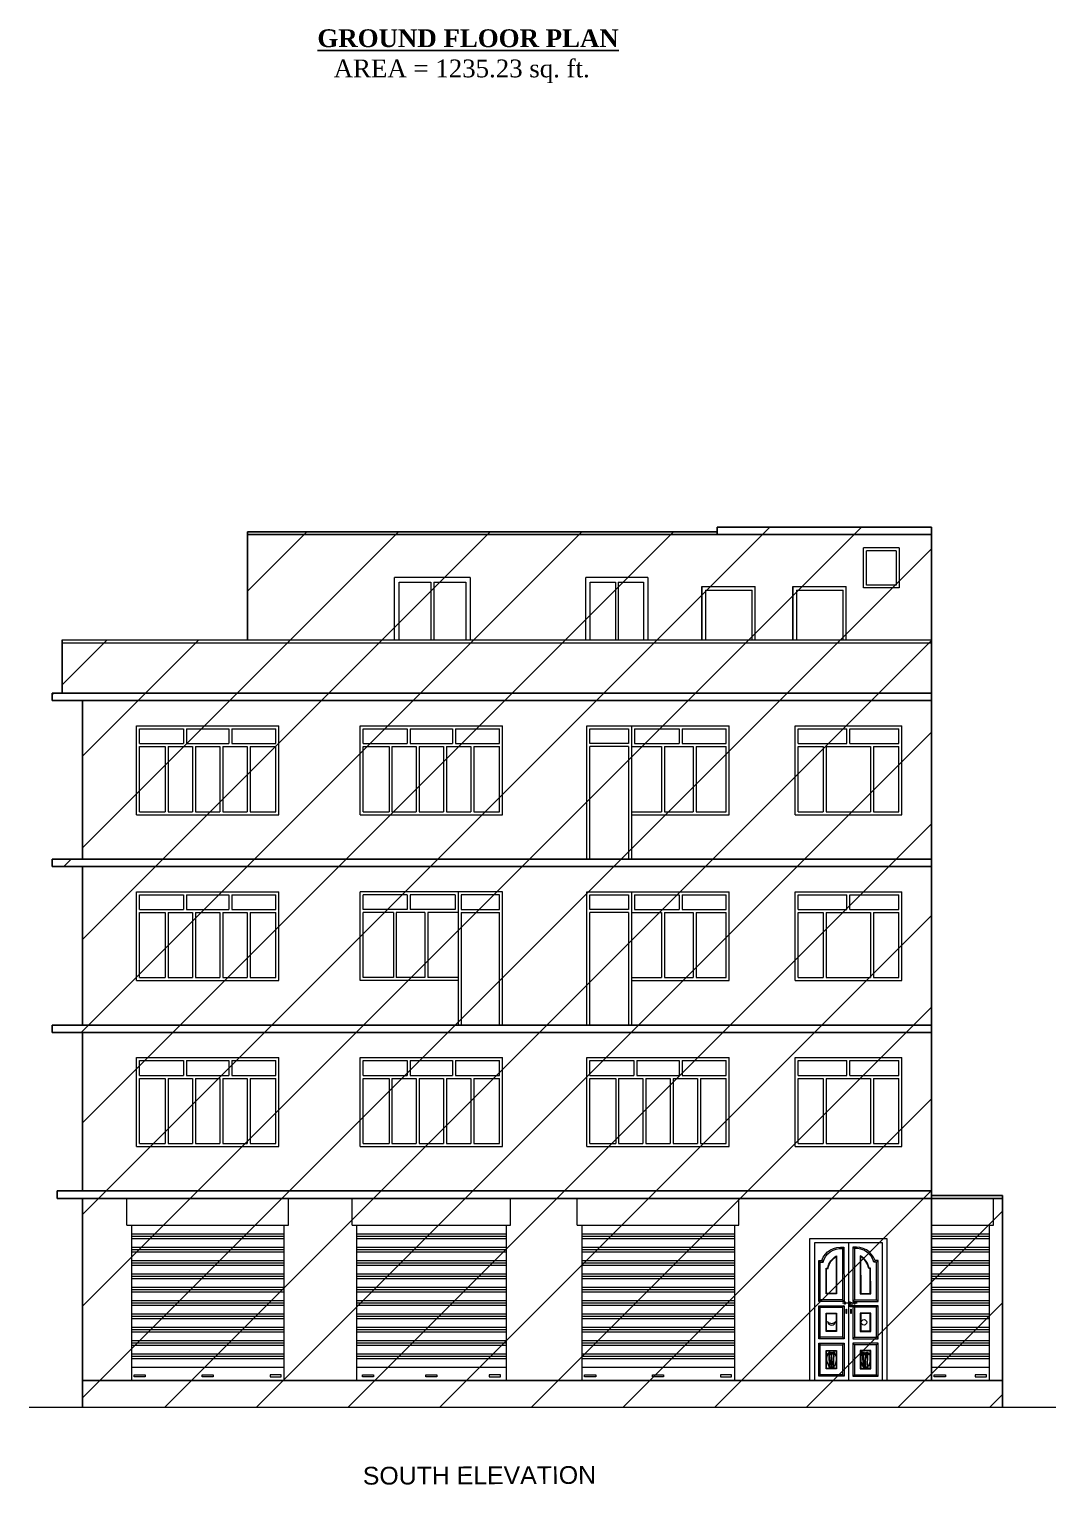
# Model space of a CAD drawing. Header units: inches. Extents: x 4069 to 291496, y -47643 to 12535.
# Drawn here: x 119765 to 120458, y -24383 to -23400 of the extents above; entities that cross this region are included whole.
import ezdxf

# ---------------------------------------------------------------- set-up
doc = ezdxf.new("R2010")
doc.units = ezdxf.units.IN
doc.header["$LTSCALE"] = 5
doc.header["$MEASUREMENT"] = 0
for name, color, linetype, lineweight in [('A-WALL', 7, 'Continuous', 9), ('DOOR', 62, 'Continuous', 0), ('Railing', 43, 'Continuous', 18), ('win', 5, 'Continuous', 18)]:
    doc.layers.add(name, color=color, linetype=linetype, lineweight=lineweight)
for name, color, linetype in [('column', 4, 'Continuous'), ('TEXT', 6, 'Continuous'), ('WALL', 7, 'Continuous')]:
    doc.layers.add(name, color=color, linetype=linetype)
doc.styles.add('DIMTEXT', font='arial.ttf', dxfattribs={"height": 8})
doc.styles.add('ordinary', font='times.ttf')

msp = doc.modelspace()

# ---------------------------------------------------------------- hatches: boundary and pattern name
at = {"layer": 'WALL', "linetype": 'ByBlock', "ltscale": 5, "true_color": 0xf8991e}
h = msp.add_hatch(dxfattribs=at)
h.set_pattern_fill('ANSI31', color=30, scale=350)
h.set_pattern_definition([(45, (113325.757, -20157.51), (-30.93592, 30.93592), [])])
h.paths.add_polyline_path([(119801.10578, -24330.47786), (119801.10578, -24189.47786), (119784.07136, -24189.47786), (119784.07136, -24184.47786), (119801.10578, -24184.47786), (119801.10578, -24077.47786), (119780.66447, -24077.47786), (119780.66447, -24072.47786), (119801.10578, -24072.47786), (119801.10578, -23965.47786), (119780.66447, -23965.47786), (119780.66447, -23960.47786), (119801.10578, -23960.47786), (119801.10578, -23853.47786), (119780.66447, -23853.47786), (119780.66447, -23848.47786), (119787.47824, -23848.47786), (119787.47824, -23812.47786), (119912.39731, -23812.47786), (119912.39731, -23739.47786), (120229.43592, -23739.47786), (120229.43592, -23736.47786), (120374.10578, -23736.47786), (120374.10578, -24187.47786), (120422.10578, -24187.47786), (120422.10578, -24330.47786)])

# ---------------------------------------------------------------- linework, layer by layer
at = {"layer": 'A-WALL', "color": 1, "ltscale": 5}
for p, q in [((119831.10578, -24207.47786), (119831.10578, -24189.47786)), ((119940.10578, -24207.47786), (119940.10578, -24189.47786)), ((119983.10578, -24207.47786), (119983.10578, -24189.47786)), ((120090.10578, -24207.47786), (120090.10578, -24189.47786)), ((120135.10578, -24207.47786), (120135.10578, -24189.47786)), ((120244.10578, -24207.47786), (120244.10578, -24189.47786)), ((120374.10578, -24207.47786), (120374.10578, -24189.47786)), ((120416.10578, -24207.47786), (120416.10578, -24189.47786)), ((119831.10578, -24207.47786), (119940.10578, -24207.47786)), ((119834.10578, -24207.47786), (119834.10578, -24312.47786)), ((119937.10578, -24207.47786), (119937.10578, -24312.47786)), ((119983.10578, -24207.47786), (120090.10578, -24207.47786)), ((119986.10578, -24207.47786), (119986.10578, -24312.47786)), ((119986.10578, -24207.47786), (119986.10578, -24312.47786)), ((120087.10578, -24207.47786), (120087.10578, -24312.47786)), ((120087.10578, -24207.47786), (120087.10578, -24312.47786)), ((120135.10578, -24207.47786), (120244.10578, -24207.47786)), ((120138.10578, -24207.47786), (120138.10578, -24312.47786)), ((120138.10578, -24207.47786), (120138.10578, -24312.47786)), ((120241.10578, -24207.47786), (120241.10578, -24312.47786)), ((120241.10578, -24207.47786), (120241.10578, -24312.47786)), ((120374.10578, -24207.47786), (120416.10578, -24207.47786)), ((120374.10578, -24312.47786), (120374.10578, -24207.47786)), ((120413.10578, -24207.47786), (120413.10578, -24312.47786)), ((119834.10578, -24213.47786), (119937.10578, -24213.47786)), ((119834.10578, -24214.97786), (119937.10578, -24214.97786)), ((119834.10578, -24216.47786), (119937.10578, -24216.47786)), ((119986.10578, -24213.47786), (120087.10578, -24213.47786)), ((119986.10578, -24214.97786), (120087.10578, -24214.97786)), ((119986.10578, -24216.47786), (120087.10578, -24216.47786)), ((120138.10578, -24213.47786), (120241.10578, -24213.47786)), ((120138.10578, -24214.97786), (120241.10578, -24214.97786)), ((120138.10578, -24216.47786), (120241.10578, -24216.47786)), ((120374.10578, -24213.47786), (120413.10578, -24213.47786)), ((120374.10578, -24214.97786), (120413.10578, -24214.97786)), ((120374.10578, -24216.47786), (120413.10578, -24216.47786)), ((119834.10578, -24222.47786), (119937.10578, -24222.47786)), ((119834.10578, -24223.97786), (119937.10578, -24223.97786)), ((119834.10578, -24225.47786), (119937.10578, -24225.47786)), ((119986.10578, -24222.47786), (120087.10578, -24222.47786)), ((119986.10578, -24223.97786), (120087.10578, -24223.97786)), ((119986.10578, -24225.47786), (120087.10578, -24225.47786)), ((120138.10578, -24222.47786), (120241.10578, -24222.47786)), ((120138.10578, -24223.97786), (120241.10578, -24223.97786)), ((120138.10578, -24225.47786), (120241.10578, -24225.47786)), ((120374.10578, -24222.47786), (120413.10578, -24222.47786)), ((120374.10578, -24223.97786), (120413.10578, -24223.97786)), ((120374.10578, -24225.47786), (120413.10578, -24225.47786)), ((119834.10578, -24231.47786), (119937.10578, -24231.47786)), ((119834.10578, -24232.97786), (119937.10578, -24232.97786)), ((119834.10578, -24234.47786), (119937.10578, -24234.47786)), ((119834.10578, -24240.47786), (119937.10578, -24240.47786)), ((119986.10578, -24231.47786), (120087.10578, -24231.47786)), ((119986.10578, -24232.97786), (120087.10578, -24232.97786)), ((119986.10578, -24234.47786), (120087.10578, -24234.47786)), ((119986.10578, -24240.47786), (120087.10578, -24240.47786)), ((120138.10578, -24231.47786), (120241.10578, -24231.47786)), ((120138.10578, -24232.97786), (120241.10578, -24232.97786)), ((120138.10578, -24234.47786), (120241.10578, -24234.47786)), ((120138.10578, -24240.47786), (120241.10578, -24240.47786)), ((120374.10578, -24231.47786), (120413.10578, -24231.47786)), ((120374.10578, -24232.97786), (120413.10578, -24232.97786)), ((120374.10578, -24234.47786), (120413.10578, -24234.47786)), ((120374.10578, -24240.47786), (120413.10578, -24240.47786)), ((119834.10578, -24241.97786), (119937.10578, -24241.97786)), ((119834.10578, -24243.47786), (119937.10578, -24243.47786)), ((119834.10578, -24249.47786), (119937.10578, -24249.47786)), ((119986.10578, -24241.97786), (120087.10578, -24241.97786)), ((119986.10578, -24243.47786), (120087.10578, -24243.47786)), ((119986.10578, -24249.47786), (120087.10578, -24249.47786)), ((120138.10578, -24241.97786), (120241.10578, -24241.97786)), ((120138.10578, -24243.47786), (120241.10578, -24243.47786)), ((120138.10578, -24249.47786), (120241.10578, -24249.47786)), ((120374.10578, -24241.97786), (120413.10578, -24241.97786)), ((120374.10578, -24243.47786), (120413.10578, -24243.47786)), ((120374.10578, -24249.47786), (120413.10578, -24249.47786)), ((119834.10578, -24250.97786), (119937.10578, -24250.97786)), ((119834.10578, -24252.47786), (119937.10578, -24252.47786)), ((119834.10578, -24258.47786), (119937.10578, -24258.47786)), ((119834.10578, -24259.97786), (119937.10578, -24259.97786)), ((119986.10578, -24250.97786), (120087.10578, -24250.97786)), ((119986.10578, -24252.47786), (120087.10578, -24252.47786)), ((119986.10578, -24258.47786), (120087.10578, -24258.47786)), ((119986.10578, -24259.97786), (120087.10578, -24259.97786)), ((120138.10578, -24250.97786), (120241.10578, -24250.97786)), ((120138.10578, -24252.47786), (120241.10578, -24252.47786)), ((120138.10578, -24258.47786), (120241.10578, -24258.47786)), ((120138.10578, -24259.97786), (120241.10578, -24259.97786)), ((120374.10578, -24250.97786), (120413.10578, -24250.97786)), ((120374.10578, -24252.47786), (120413.10578, -24252.47786)), ((120374.10578, -24258.47786), (120413.10578, -24258.47786)), ((120374.10578, -24259.97786), (120413.10578, -24259.97786)), ((119834.10578, -24261.47786), (119937.10578, -24261.47786)), ((119834.10578, -24267.47786), (119937.10578, -24267.47786)), ((119834.10578, -24268.97786), (119937.10578, -24268.97786)), ((119986.10578, -24261.47786), (120087.10578, -24261.47786)), ((119986.10578, -24267.47786), (120087.10578, -24267.47786)), ((119986.10578, -24268.97786), (120087.10578, -24268.97786)), ((120138.10578, -24261.47786), (120241.10578, -24261.47786)), ((120138.10578, -24267.47786), (120241.10578, -24267.47786)), ((120138.10578, -24268.97786), (120241.10578, -24268.97786)), ((120374.10578, -24261.47786), (120413.10578, -24261.47786)), ((120374.10578, -24267.47786), (120413.10578, -24267.47786)), ((120374.10578, -24268.97786), (120413.10578, -24268.97786)), ((119834.10578, -24270.47786), (119937.10578, -24270.47786)), ((119834.10578, -24276.47786), (119937.10578, -24276.47786)), ((119834.10578, -24277.97786), (119937.10578, -24277.97786)), ((119834.10578, -24279.47786), (119937.10578, -24279.47786)), ((119986.10578, -24270.47786), (120087.10578, -24270.47786)), ((119986.10578, -24276.47786), (120087.10578, -24276.47786)), ((119986.10578, -24277.97786), (120087.10578, -24277.97786)), ((119986.10578, -24279.47786), (120087.10578, -24279.47786)), ((120138.10578, -24270.47786), (120241.10578, -24270.47786)), ((120138.10578, -24276.47786), (120241.10578, -24276.47786)), ((120138.10578, -24277.97786), (120241.10578, -24277.97786)), ((120138.10578, -24279.47786), (120241.10578, -24279.47786)), ((120374.10578, -24270.47786), (120413.10578, -24270.47786)), ((120374.10578, -24276.47786), (120413.10578, -24276.47786)), ((120374.10578, -24277.97786), (120413.10578, -24277.97786)), ((120374.10578, -24279.47786), (120413.10578, -24279.47786)), ((119834.10578, -24285.47786), (119937.10578, -24285.47786)), ((119834.10578, -24286.97786), (119937.10578, -24286.97786)), ((119834.10578, -24288.47786), (119937.10578, -24288.47786)), ((119986.10578, -24285.47786), (120087.10578, -24285.47786)), ((119986.10578, -24286.97786), (120087.10578, -24286.97786)), ((119986.10578, -24288.47786), (120087.10578, -24288.47786)), ((120138.10578, -24285.47786), (120241.10578, -24285.47786)), ((120138.10578, -24286.97786), (120241.10578, -24286.97786)), ((120138.10578, -24288.47786), (120241.10578, -24288.47786)), ((120374.10578, -24285.47786), (120413.10578, -24285.47786)), ((120374.10578, -24286.97786), (120413.10578, -24286.97786)), ((120374.10578, -24288.47786), (120413.10578, -24288.47786)), ((119834.10578, -24294.47786), (119937.10578, -24294.47786)), ((119834.10578, -24295.97786), (119937.10578, -24295.97786)), ((119834.10578, -24297.47786), (119937.10578, -24297.47786)), ((119986.10578, -24294.47786), (120087.10578, -24294.47786)), ((119986.10578, -24295.97786), (120087.10578, -24295.97786)), ((119986.10578, -24297.47786), (120087.10578, -24297.47786)), ((120138.10578, -24294.47786), (120241.10578, -24294.47786)), ((120138.10578, -24295.97786), (120241.10578, -24295.97786)), ((120138.10578, -24297.47786), (120241.10578, -24297.47786)), ((120374.10578, -24294.47786), (120413.10578, -24294.47786)), ((120374.10578, -24295.97786), (120413.10578, -24295.97786)), ((120374.10578, -24297.47786), (120413.10578, -24297.47786)), ((119834.10578, -24303.47786), (119937.10578, -24303.47786)), ((119986.10578, -24303.47786), (120087.10578, -24303.47786)), ((120138.10578, -24303.47786), (120241.10578, -24303.47786)), ((120374.10578, -24303.47786), (120413.10578, -24303.47786))]:
    msp.add_line(p, q, dxfattribs=at)
at = {"layer": 'A-WALL', "ltscale": 5}
for p, q in [((120374.10578, -24184.47786), (120374.10578, -24312.47786)), ((119765.10578, -24330.47786), (120458.10578, -24330.47786))]:
    msp.add_line(p, q, dxfattribs=at)
at = {"layer": 'A-WALL', "color": 1, "ltscale": 5}
for points in [[(119836.02503, -24308.55327), (119843.51196, -24308.55327), (119843.51196, -24309.88535), (119836.02503, -24309.88535)], [(119881.86231, -24308.55327), (119889.34924, -24308.55327), (119889.34924, -24309.88535), (119881.86231, -24309.88535)], [(119935.18652, -24308.55327), (119927.69959, -24308.55327), (119927.69959, -24309.88535), (119935.18652, -24309.88535)], [(119990.02503, -24308.55327), (119997.51196, -24308.55327), (119997.51196, -24309.88535), (119990.02503, -24309.88535)], [(120032.86231, -24308.55327), (120040.34924, -24308.55327), (120040.34924, -24309.88535), (120032.86231, -24309.88535)], [(120083.18652, -24308.55327), (120075.69959, -24308.55327), (120075.69959, -24309.88535), (120083.18652, -24309.88535)], [(120140.02503, -24308.55327), (120147.51196, -24308.55327), (120147.51196, -24309.88535), (120140.02503, -24309.88535)], [(120185.86231, -24308.55327), (120193.34924, -24308.55327), (120193.34924, -24309.88535), (120185.86231, -24309.88535)], [(120239.18652, -24308.55327), (120231.69959, -24308.55327), (120231.69959, -24309.88535), (120239.18652, -24309.88535)], [(120376.02503, -24308.55327), (120383.51196, -24308.55327), (120383.51196, -24309.88535), (120376.02503, -24309.88535)], [(120411.18652, -24308.55327), (120403.69959, -24308.55327), (120403.69959, -24309.88535), (120411.18652, -24309.88535)]]:
    msp.add_lwpolyline(points, close=True, dxfattribs=at)
at = {"layer": 'DOOR', "lineweight": 13}
for p, q in [((120219.07053, -23812.47786), (120219.07053, -23776.47786)), ((120219.07053, -23776.47786), (120219.07053, -23812.47786)), ((120219.07053, -23776.47786), (120255.07053, -23776.47786)), ((120255.07053, -23812.47786), (120255.07053, -23776.47786)), ((120280.57053, -23812.47786), (120280.57053, -23776.47786)), ((120280.57053, -23776.47786), (120280.57053, -23812.47786)), ((120280.57053, -23776.47786), (120316.57053, -23776.47786)), ((120316.57053, -23812.47786), (120316.57053, -23776.47786)), ((120221.57053, -23778.97786), (120221.57053, -23812.47786)), ((120221.57053, -23778.97786), (120253.07053, -23778.97786)), ((120253.07053, -23812.47786), (120253.07053, -23778.97786)), ((120283.07053, -23778.97786), (120283.07053, -23812.47786)), ((120283.07053, -23778.97786), (120314.57053, -23778.97786)), ((120314.57053, -23812.47786), (120314.57053, -23778.97786))]:
    msp.add_line(p, q, dxfattribs=at)
at = {"layer": 'DOOR'}
for p, q in [((120318.07953, -24219.47786), (120318.10578, -24312.47786)), ((120314.07953, -24223.31637), (120315.07953, -24222.47786)), ((120322.07953, -24223.31637), (120321.07953, -24222.47786)), ((120298.07953, -24231.47786), (120299.07953, -24232.47786)), ((120300.07953, -24231.47786), (120300.80461, -24232.47786)), ((120336.07953, -24231.47786), (120335.35444, -24232.47786)), ((120338.07953, -24231.47786), (120337.07953, -24232.47786)), ((120299.10578, -24257.97798), (120298.10578, -24258.97798)), ((120315.10578, -24258.97798), (120314.10578, -24257.97798)), ((120321.10578, -24258.97798), (120322.10578, -24257.97798)), ((120337.10578, -24257.97798), (120338.10578, -24258.97798)), ((120298.10578, -24261.97798), (120299.10578, -24262.97798)), ((120315.10578, -24261.97798), (120314.10578, -24262.97798)), ((120321.10578, -24261.97798), (120322.10578, -24262.97798)), ((120338.10578, -24261.97798), (120337.10578, -24262.97798)), ((120299.10578, -24283.22792), (120298.10578, -24284.22792)), ((120298.10578, -24287.22792), (120299.10578, -24288.22792)), ((120315.10578, -24284.22792), (120314.10578, -24283.22792)), ((120315.10578, -24287.22792), (120314.10578, -24288.22792)), ((120321.10578, -24284.22792), (120322.10578, -24283.22792)), ((120321.10578, -24287.22792), (120322.10578, -24288.22792)), ((120337.10578, -24283.22792), (120338.10578, -24284.22792)), ((120338.10578, -24287.22792), (120337.10578, -24288.22792)), ((120304.59057, -24294.69252), (120303.92648, -24294.31891)), ((120304.59057, -24294.69252), (120303.98667, -24294.62705)), ((120304.53657, -24294.42252), (120304.14113, -24293.79083)), ((120304.53657, -24294.42252), (120304.32057, -24294.36852)), ((120305.13057, -24294.26052), (120304.37457, -24293.82852)), ((120305.02257, -24294.26052), (120304.42857, -24293.99052)), ((120304.69857, -24293.82852), (120304.48257, -24293.55852)), ((120304.80657, -24294.74652), (120304.53657, -24294.42252)), ((120304.75257, -24294.85452), (120304.53657, -24294.85452)), ((120304.91457, -24293.61252), (120304.59057, -24293.50452)), ((120304.69857, -24294.26052), (120304.59057, -24294.20652)), ((120304.91457, -24295.01652), (120304.59057, -24294.69252)), ((120304.69857, -24293.82852), (120304.86057, -24293.45052)), ((120304.69857, -24294.26052), (120304.69857, -24293.82852)), ((120304.80657, -24294.74652), (120304.69857, -24294.26052)), ((120304.91457, -24295.01652), (120304.80657, -24294.74652)), ((120304.91457, -24293.61252), (120305.13057, -24293.34252)), ((120305.67057, -24294.31452), (120304.91457, -24293.61252)), ((120305.13057, -24295.12452), (120304.91457, -24295.01652)), ((120305.13057, -24294.26052), (120305.02257, -24294.26052)), ((120305.08951, -24293.78307), (120305.30236, -24293.60701)), ((120305.13057, -24294.26052), (120305.67057, -24293.66652)), ((120305.40057, -24295.17852), (120305.13057, -24294.26052)), ((120305.29257, -24303.14446), (120305.13057, -24295.12452)), ((120305.18558, -24293.43983), (120305.13755, -24293.18457)), ((120305.27491, -24293.51903), (120305.18558, -24293.43983)), ((120305.31957, -24293.45738), (120305.22687, -24293.28132)), ((120305.23373, -24293.90637), (120305.24746, -24293.54547)), ((120305.2406, -24293.7743), (120305.39843, -24293.63345)), ((120305.24746, -24293.54547), (120305.39157, -24293.36941)), ((120305.30236, -24293.60701), (120305.41216, -24293.10526)), ((120305.39843, -24293.63345), (120305.4809, -24293.44861)), ((120305.67057, -24293.66652), (120305.40057, -24293.23452)), ((120305.40057, -24295.17852), (120305.61657, -24294.80052)), ((120305.61657, -24303.19846), (120305.40057, -24295.17852)), ((120305.52207, -24293.43983), (120305.57697, -24293.12292)), ((120305.77857, -24293.45052), (120305.61657, -24293.39652)), ((120305.61657, -24294.80052), (120305.67057, -24294.31452)), ((120305.67057, -24293.66652), (120307.99457, -24293.50452)), ((120305.72457, -24294.26052), (120305.77857, -24293.99052)), ((120307.83257, -24294.69252), (120305.72457, -24294.26052)), ((120305.77857, -24293.45052), (120307.88657, -24293.28852)), ((120308.04857, -24293.82852), (120305.77857, -24293.45052)), ((120305.77857, -24293.99052), (120308.15657, -24293.77452)), ((120307.94057, -24295.07052), (120307.83257, -24294.69252)), ((120307.88657, -24303.09046), (120307.94057, -24295.07052)), ((120308.0164, -24293.66866), (120307.96836, -24293.26377)), ((120307.99457, -24293.50452), (120308.15657, -24293.23452)), ((120308.20866, -24293.94158), (120308.0164, -24293.65988)), ((120308.26457, -24294.20652), (120308.10257, -24293.45052)), ((120308.10257, -24303.09046), (120308.37257, -24294.58452)), ((120308.15657, -24293.77452), (120308.48057, -24293.34252)), ((120308.20866, -24293.5718), (120308.26367, -24293.23733)), ((120308.2774, -24293.7743), (120308.20866, -24293.5718)), ((120308.21057, -24295.07052), (120308.26457, -24294.20652)), ((120308.26457, -24293.88252), (120308.31857, -24293.39652)), ((120308.48057, -24294.47652), (120308.26457, -24293.88252)), ((120308.37257, -24294.58452), (120308.69657, -24294.31452)), ((120308.53142, -24293.20212), (120308.57946, -24293.35175)), ((120308.53457, -24294.44952), (120308.6275, -24294.17918)), ((120308.56573, -24293.51026), (120308.60005, -24293.26377)), ((120308.6275, -24294.17918), (120308.56573, -24293.51026)), ((120308.5726, -24293.48382), (120308.65495, -24293.36941)), ((120308.58632, -24293.4134), (120308.68937, -24293.29021)), ((120308.59318, -24293.3342), (120308.74427, -24293.18457)), ((120308.60005, -24293.26377), (120308.68251, -24293.20212)), ((120308.6275, -24294.17918), (120308.73741, -24293.83595)), ((120308.69657, -24294.31452), (120308.75057, -24293.93652)), ((120308.69657, -24294.31452), (120308.91257, -24293.99052)), ((120308.73741, -24293.83595), (120308.9983, -24293.60701)), ((120308.75057, -24293.93652), (120308.91257, -24293.72052)), ((120308.80457, -24294.15252), (120308.85857, -24293.93652)), ((120308.85857, -24293.93652), (120308.96657, -24293.82852)), ((120327.47414, -24293.83595), (120327.21326, -24293.60701)), ((120327.35298, -24293.93652), (120327.24498, -24293.82852)), ((120327.46098, -24293.93652), (120327.29898, -24293.72052)), ((120327.51498, -24294.31452), (120327.29898, -24293.99052)), ((120327.40698, -24294.15252), (120327.35298, -24293.93652)), ((120327.51498, -24294.31452), (120327.46098, -24293.93652)), ((120327.61837, -24293.3342), (120327.46728, -24293.18457)), ((120327.58406, -24294.17918), (120327.47414, -24293.83595)), ((120327.83898, -24294.58452), (120327.51498, -24294.31452)), ((120327.62523, -24293.4134), (120327.52218, -24293.29021)), ((120327.61151, -24293.26377), (120327.52904, -24293.20212)), ((120327.63896, -24293.48382), (120327.55661, -24293.36941)), ((120327.58406, -24294.17918), (120327.64582, -24293.51026)), ((120327.67698, -24294.44952), (120327.58406, -24294.17918)), ((120327.64582, -24293.51026), (120327.61151, -24293.26377)), ((120327.68013, -24293.20212), (120327.63209, -24293.35175)), ((120328.05498, -24293.77452), (120327.73098, -24293.34252)), ((120327.73098, -24294.47652), (120327.94698, -24293.88252)), ((120328.10898, -24303.09046), (120327.83898, -24294.58452)), ((120327.94698, -24293.88252), (120327.89298, -24293.39652)), ((120327.93416, -24293.7743), (120328.00289, -24293.5718)), ((120327.94698, -24294.20652), (120328.10898, -24293.45052)), ((120328.00098, -24295.07052), (120327.94698, -24294.20652)), ((120328.00289, -24293.5718), (120327.94788, -24293.23733)), ((120328.00289, -24293.94158), (120328.19516, -24293.65988)), ((120328.21698, -24293.50452), (120328.05498, -24293.23452)), ((120328.43298, -24293.99052), (120328.05498, -24293.77452)), ((120328.16298, -24293.82852), (120328.43298, -24293.45052)), ((120328.19516, -24293.66866), (120328.24319, -24293.26377)), ((120328.54098, -24293.66652), (120328.21698, -24293.50452)), ((120328.27098, -24295.07052), (120328.37898, -24294.69252)), ((120328.32498, -24303.09046), (120328.27098, -24295.07052)), ((120328.43298, -24293.45052), (120328.32498, -24293.28852)), ((120328.37898, -24294.69252), (120328.48698, -24294.26052)), ((120328.43298, -24293.45052), (120328.59498, -24293.39652)), ((120328.48698, -24294.26052), (120328.43298, -24293.99052)), ((120328.54098, -24293.66652), (120330.81098, -24293.23452)), ((120328.54098, -24294.31452), (120331.29698, -24293.61252)), ((120331.08098, -24294.26052), (120328.54098, -24293.66652)), ((120328.59498, -24294.80052), (120328.54098, -24294.31452)), ((120330.81098, -24295.17852), (120328.59498, -24294.80052)), ((120328.59498, -24303.19846), (120330.81098, -24295.17852)), ((120328.68948, -24293.43983), (120328.63458, -24293.12292)), ((120330.81312, -24293.63345), (120330.73066, -24293.44861)), ((120330.90919, -24293.60701), (120330.79939, -24293.10526)), ((120330.81098, -24295.17852), (120331.08098, -24294.26052)), ((120330.97096, -24293.7743), (120330.81312, -24293.63345)), ((120330.96409, -24293.54547), (120330.81998, -24293.36941)), ((120330.89198, -24293.45738), (120330.98468, -24293.28132)), ((120331.12204, -24293.78307), (120330.90919, -24293.60701)), ((120330.91898, -24303.14446), (120331.08098, -24295.12452)), ((120330.93664, -24293.51903), (120331.02597, -24293.43983)), ((120330.97782, -24293.90637), (120330.96409, -24293.54547)), ((120331.02597, -24293.43983), (120331.07401, -24293.18457)), ((120331.29698, -24293.61252), (120331.08098, -24293.34252)), ((120331.08098, -24294.26052), (120331.83698, -24293.82852)), ((120331.08098, -24294.26052), (120331.18898, -24294.26052)), ((120331.08098, -24295.12452), (120331.29698, -24295.01652)), ((120331.18898, -24294.26052), (120331.78298, -24293.99052)), ((120331.29698, -24293.61252), (120331.62098, -24293.50452)), ((120331.29698, -24295.01652), (120331.62098, -24294.69252)), ((120331.29698, -24295.01652), (120331.40498, -24294.74652)), ((120331.51298, -24293.82852), (120331.35098, -24293.45052)), ((120331.40498, -24294.74652), (120331.51298, -24294.26052)), ((120331.40498, -24294.74652), (120331.67498, -24294.42252)), ((120331.45898, -24294.85452), (120331.67498, -24294.85452)), ((120331.51298, -24293.82852), (120331.72898, -24293.55852)), ((120331.51298, -24294.26052), (120331.51298, -24293.82852)), ((120331.51298, -24294.26052), (120331.62098, -24294.20652)), ((120331.62098, -24294.69252), (120332.28507, -24294.31891)), ((120331.62098, -24294.69252), (120332.22488, -24294.62705)), ((120331.67498, -24294.42252), (120332.07042, -24293.79083)), ((120331.67498, -24294.42252), (120331.89098, -24294.36852)), ((120299.10578, -24308.47786), (120298.10578, -24309.47786)), ((120305.61657, -24303.30646), (120305.29257, -24303.14446)), ((120305.61657, -24303.30646), (120308.10257, -24303.09046)), ((120305.61657, -24303.30646), (120307.88657, -24303.09046)), ((120305.61657, -24303.30646), (120305.61657, -24303.19846)), ((120315.10578, -24309.47786), (120314.10578, -24308.47786)), ((120321.10578, -24309.47786), (120322.10578, -24308.47786)), ((120328.59498, -24303.30646), (120328.10898, -24303.09046)), ((120328.59498, -24303.30646), (120328.32498, -24303.09046)), ((120328.59498, -24303.30646), (120330.91898, -24303.14446)), ((120328.59498, -24303.30646), (120328.59498, -24303.19846)), ((120337.10578, -24308.47786), (120338.10578, -24309.47786)), ((120295.10578, -24312.47786), (120341.10578, -24312.47786))]:
    msp.add_line(p, q, dxfattribs=at)
for points in [[(120295.07953, -24219.47786), (120295.10578, -24312.47786), (120292.10578, -24312.47786), (120292.07953, -24216.47786), (120344.07953, -24216.47786), (120344.10578, -24312.47786), (120341.10578, -24312.47786), (120341.07953, -24219.47786)], [(120315.44021, -24259.27583), (120315.90064, -24259.27583), (120315.90064, -24260.95382), (120315.44021, -24260.95382)], [(120318.70373, -24259.27583), (120319.16416, -24259.27583), (120319.16416, -24260.95382), (120318.70373, -24260.95382)], [(120319.2134, -24259.69777), (120320.32468, -24259.69777), (120320.32468, -24262.63932), (120319.2134, -24262.63932)], [(120322.00789, -24259.27583), (120322.46832, -24259.27583), (120322.46832, -24260.95382), (120322.00789, -24260.95382)], [(120298.10578, -24261.97798), (120315.10578, -24261.97798), (120315.10578, -24284.22792), (120298.10578, -24284.22792)], [(120299.10578, -24262.97798), (120314.10578, -24262.97798), (120314.10578, -24283.22792), (120299.10578, -24283.22792)], [(120303.10578, -24266.97798), (120310.10578, -24266.97798), (120310.10578, -24279.22792), (120303.10578, -24279.22792)], [(120303.35578, -24267.22798), (120309.85578, -24267.22798), (120309.85578, -24278.97792), (120303.35578, -24278.97792)], [(120316.54016, -24264.17232), (120316.78898, -24264.17232), (120316.78898, -24267.12038), (120316.54016, -24267.12038)], [(120319.63262, -24264.17232), (120319.88144, -24264.17232), (120319.88144, -24267.12038), (120319.63262, -24267.12038)], [(120319.69248, -24261.56942), (120319.83017, -24261.56942), (120319.83017, -24262.20916), (120319.69248, -24262.20916)], [(120338.10578, -24261.97798), (120321.10578, -24261.97798), (120321.10578, -24284.22792), (120338.10578, -24284.22792)], [(120337.10578, -24262.97798), (120322.10578, -24262.97798), (120322.10578, -24283.22792), (120337.10578, -24283.22792)], [(120333.10578, -24266.97798), (120326.10578, -24266.97798), (120326.10578, -24279.22792), (120333.10578, -24279.22792)], [(120332.85578, -24267.22798), (120326.35578, -24267.22798), (120326.35578, -24278.97792), (120332.85578, -24278.97792)], [(120315.10578, -24309.47786), (120298.10578, -24309.47786), (120298.10578, -24287.22792), (120315.10578, -24287.22792)], [(120314.10578, -24308.47786), (120299.10578, -24308.47786), (120299.10578, -24288.22792), (120314.10578, -24288.22792)], [(120321.10578, -24309.47786), (120338.10578, -24309.47786), (120338.10578, -24287.22792), (120321.10578, -24287.22792)], [(120322.10578, -24308.47786), (120337.10578, -24308.47786), (120337.10578, -24288.22792), (120322.10578, -24288.22792)], [(120310.10578, -24304.47786), (120303.10578, -24304.47786), (120303.10578, -24292.22792), (120310.10578, -24292.22792)], [(120309.85578, -24304.22786), (120303.35578, -24304.22786), (120303.35578, -24292.47792), (120309.85578, -24292.47792)], [(120326.10578, -24304.47786), (120333.10578, -24304.47786), (120333.10578, -24292.22792), (120326.10578, -24292.22792)], [(120326.35578, -24304.22786), (120332.85578, -24304.22786), (120332.85578, -24292.47792), (120326.35578, -24292.47792)]]:
    msp.add_lwpolyline(points, close=True, dxfattribs=at)
for points in [[(120315.07953, -24222.47786), (120315.07953, -24222.47786), (120315.10578, -24258.97798), (120298.10578, -24258.97798), (120298.07953, -24231.47786), (120300.07953, -24231.47786, -0.365953801)], [(120314.07953, -24223.36088), (120314.10578, -24257.97798), (120299.10578, -24257.97798), (120299.07953, -24232.47786), (120300.93332, -24232.47786, -0.363717376)], [(120310.07953, -24228.15791), (120310.10578, -24253.97798), (120303.10578, -24253.97798), (120303.07953, -24236.47786), (120304.07953, -24236.47786, -0.206998927)], [(120309.82953, -24228.69251), (120309.85578, -24253.72798), (120303.35578, -24253.72798), (120303.32953, -24236.72786), (120304.33358, -24236.72786, -0.20068034)], [(120321.07953, -24222.47786), (120321.07953, -24222.47786), (120321.10578, -24258.97798), (120338.10578, -24258.97798), (120338.07953, -24231.47786), (120336.07953, -24231.47786, 0.365953801)], [(120322.07953, -24223.36088), (120322.10578, -24257.97798), (120337.10578, -24257.97798), (120337.07953, -24232.47786), (120335.22573, -24232.47786, 0.363717376)], [(120326.07953, -24228.15791), (120326.10578, -24253.97798), (120333.10578, -24253.97798), (120333.07953, -24236.47786), (120332.07953, -24236.47786, 0.206998927)], [(120326.32953, -24228.69251), (120326.35578, -24253.72798), (120332.85578, -24253.72798), (120332.82953, -24236.72786), (120331.82547, -24236.72786, 0.20068034)]]:
    msp.add_lwpolyline(points, format="xyb", close=True, dxfattribs=at)
for points in [[(120315.44021, -24260.25838), (120314.39587, -24260.25838), (120314.39587, -24259.86947), (120315.44021, -24259.86947)], [(120315.90064, -24259.86947), (120318.70373, -24259.86947)], [(120318.70373, -24260.25838), (120315.90064, -24260.25838)], [(120319.16416, -24259.86947), (120319.2134, -24259.86947)], [(120319.2134, -24260.25838), (120319.16416, -24260.25838)], [(120320.32468, -24259.86947), (120322.00789, -24259.86947)], [(120322.00789, -24260.25838), (120320.32468, -24260.25838)], [(120322.46832, -24259.86947), (120323.8665, -24259.86947), (120323.8665, -24260.25838), (120322.46832, -24260.25838)]]:
    msp.add_lwpolyline(points, dxfattribs=at)
msp.add_circle((120328.62222, -24273.10295), 1.86446, dxfattribs=at)
for centre, radius, start, end in [((120306.70233, -24272.16905), 2.79836, 187.44495195, 352.55504805), ((120306.70233, -24270.20123), 3.62355, 220.02542293, 319.97457707), ((120306.61674, -24282.4815), 20.6425, 264.87299099, 275.12700901), ((120329.59481, -24282.4815), 20.6425, 264.87299099, 275.12700901)]:
    msp.add_arc(centre, radius, start, end, dxfattribs=at)
msp.add_ellipse((120305.61657, -24303.24622), major_axis=(-0.61338, 0), ratio=0.098223141, dxfattribs=at)
at = {"layer": 'DOOR', "extrusion": (0, 0, -1)}
msp.add_ellipse((120328.59498, -24303.24622), major_axis=(0.61338, 0), ratio=0.098223141, dxfattribs=at)
at = {"layer": 'DOOR'}
for points in [[(120305.00354, -24303.24622), (120305.00354, -24303.53537), (120305.2942, -24304.03149), (120305.06142, -24293.8399), (120304.36376, -24294.45467), (120304.77205, -24303.04141)], [(120308.22995, -24303.24622), (120308.22995, -24303.53537), (120307.93929, -24304.03149), (120308.17206, -24293.8399), (120308.86973, -24294.45467), (120308.46144, -24303.04141)], [(120327.98161, -24303.24622), (120327.98161, -24303.53537), (120328.27227, -24304.03149), (120328.03949, -24293.8399), (120327.34182, -24294.45467), (120327.75012, -24303.04141)], [(120331.20801, -24303.24622), (120331.20801, -24303.53537), (120330.91735, -24304.03149), (120331.15013, -24293.8399), (120331.8478, -24294.45467), (120331.4395, -24303.04141)]]:
    msp.add_spline(points, degree=3, dxfattribs=at)
at = {"layer": 'Railing', "color": 30}
for p, q in [((119787.47824, -23812.47786), (120374.10578, -23812.47786)), ((119787.47824, -23814.47786), (120374.10578, -23814.47786))]:
    msp.add_line(p, q, dxfattribs=at)
at = {"layer": 'WALL', "color": 2, "linetype": 'ByBlock', "ltscale": 5}
for p, q in [((119912.39731, -23812.47786), (119912.39731, -23739.47786)), ((119912.39731, -23739.47786), (120229.43592, -23739.47786)), ((120229.43592, -23736.47786), (120374.10578, -23736.47786)), ((120229.43592, -23741.47786), (120229.43592, -23736.47786)), ((120374.10578, -23736.47786), (120374.10578, -23812.47786)), ((119912.39731, -23741.47786), (120229.43592, -23741.47786)), ((120229.43592, -23741.47786), (120374.10578, -23741.47786)), ((119787.47824, -23848.47786), (119787.47824, -23812.47786)), ((120374.10578, -23848.47786), (120374.10578, -23812.47786)), ((119780.66447, -23848.47786), (120374.10578, -23848.47786)), ((119780.66447, -23848.47786), (119780.66447, -23853.47786)), ((119780.66447, -23853.47786), (120374.10578, -23853.47786)), ((119801.10578, -23960.47786), (119801.10578, -23853.47786)), ((120374.10578, -23848.47786), (120374.10578, -23853.47786)), ((120374.10578, -23960.47786), (120374.10578, -23853.47786)), ((119780.66447, -23960.47786), (120374.10578, -23960.47786)), ((119780.66447, -23960.47786), (119780.66447, -23965.47786)), ((119780.66447, -23965.47786), (120374.10578, -23965.47786)), ((119801.10578, -24072.47786), (119801.10578, -23965.47786)), ((120374.10578, -23960.47786), (120374.10578, -23965.47786)), ((120374.10578, -24072.47786), (120374.10578, -23965.47786)), ((119780.66447, -24072.47786), (120374.10578, -24072.47786)), ((119780.66447, -24077.47786), (119780.66447, -24072.47786)), ((120374.10578, -24184.47786), (120374.10578, -24072.47786)), ((119780.66447, -24077.47786), (120374.10578, -24077.47786)), ((119801.10578, -24184.47786), (119801.10578, -24077.47786)), ((119784.07136, -24184.47786), (120374.10578, -24184.47786)), ((119784.07136, -24189.47786), (119784.07136, -24184.47786)), ((119784.07136, -24189.47786), (120374.10578, -24189.47786)), ((119801.10578, -24189.47786), (119801.10578, -24312.47786)), ((120374.10578, -24189.47786), (120374.10578, -24184.47786)), ((120374.10578, -24187.47786), (120422.10578, -24187.47786)), ((120374.10578, -24189.47786), (120422.10578, -24189.47786)), ((120422.10578, -24187.47786), (120422.10578, -24312.47786)), ((119801.10578, -24312.47786), (120422.10578, -24312.47786)), ((119801.10578, -24330.47786), (119801.10578, -24312.47786)), ((120422.10578, -24330.47786), (120422.10578, -24312.47786))]:
    msp.add_line(p, q, dxfattribs=at)
at = {"layer": 'win'}
for p, q in [((120352.23531, -23750.47786), (120328.23531, -23750.47786)), ((120328.23531, -23777.47786), (120328.23531, -23750.47786)), ((120350.23531, -23752.47786), (120330.23531, -23752.47786)), ((120330.23531, -23775.47786), (120330.23531, -23752.47786)), ((120350.23531, -23752.47786), (120350.23531, -23775.47786)), ((120352.23531, -23750.47786), (120352.23531, -23777.47786)), ((120062.78136, -23770.47786), (120011.78136, -23770.47786)), ((120011.78136, -23812.47786), (120011.78136, -23770.47786)), ((120014.78136, -23812.47786), (120014.78136, -23773.47786)), ((120014.78136, -23773.47786), (120036.28136, -23773.47786)), ((120036.28136, -23773.47786), (120036.28136, -23812.47786)), ((120038.28136, -23773.47786), (120059.78136, -23773.47786)), ((120038.28136, -23773.47786), (120038.28136, -23812.47786)), ((120059.78136, -23773.47786), (120059.78136, -23812.47786)), ((120062.78136, -23770.47786), (120062.78136, -23812.47786)), ((120182.76378, -23770.47786), (120140.76378, -23770.47786)), ((120140.76378, -23812.47786), (120140.76378, -23770.47786)), ((120143.76378, -23812.47786), (120143.76378, -23773.47786)), ((120143.76378, -23773.47786), (120160.76378, -23773.47786)), ((120160.76378, -23773.47786), (120160.76378, -23812.47786)), ((120162.76378, -23773.47786), (120179.76378, -23773.47786)), ((120162.76378, -23773.47786), (120162.76378, -23812.47786)), ((120179.76378, -23773.47786), (120179.76378, -23812.47786)), ((120182.76378, -23770.47786), (120182.76378, -23812.47786)), ((120352.23531, -23777.47786), (120328.23531, -23777.47786)), ((120350.23531, -23775.47786), (120330.23531, -23775.47786)), ((119837.60578, -23870.47786), (119933.60578, -23870.47786)), ((119837.60578, -23930.47786), (119837.60578, -23870.47786)), ((119839.60578, -23872.47786), (119869.27244, -23872.47786)), ((119839.60578, -23882.47786), (119839.60578, -23872.47786)), ((119869.27244, -23872.47786), (119869.27244, -23882.47786)), ((119871.27244, -23872.47786), (119899.93911, -23872.47786)), ((119871.27244, -23872.47786), (119871.27244, -23882.47786)), ((119899.93911, -23872.47786), (119899.93911, -23882.47786)), ((119901.93911, -23872.47786), (119931.60578, -23872.47786)), ((119901.93911, -23872.47786), (119901.93911, -23882.47786)), ((119931.60578, -23882.47786), (119931.60578, -23872.47786)), ((119933.60578, -23930.47786), (119933.60578, -23870.47786)), ((119988.60578, -23870.47786), (120084.60578, -23870.47786)), ((119988.60578, -23930.47786), (119988.60578, -23870.47786)), ((119990.60578, -23872.47786), (120020.27244, -23872.47786)), ((119990.60578, -23882.47786), (119990.60578, -23872.47786)), ((120020.27244, -23872.47786), (120020.27244, -23882.47786)), ((120022.27244, -23872.47786), (120050.93911, -23872.47786)), ((120022.27244, -23872.47786), (120022.27244, -23882.47786)), ((120050.93911, -23872.47786), (120050.93911, -23882.47786)), ((120052.93911, -23872.47786), (120082.60578, -23872.47786)), ((120052.93911, -23872.47786), (120052.93911, -23882.47786)), ((120082.60578, -23882.47786), (120082.60578, -23872.47786)), ((120084.60578, -23930.47786), (120084.60578, -23870.47786)), ((120141.60578, -23870.47786), (120237.60578, -23870.47786)), ((120141.60578, -23960.47786), (120141.60578, -23870.47786)), ((120143.60578, -23872.47786), (120169.60578, -23872.47786)), ((120143.60578, -23882.47786), (120143.60578, -23872.47786)), ((120169.60578, -23872.47786), (120169.60578, -23882.47786)), ((120171.60578, -23870.47786), (120171.60578, -23960.47786)), ((120171.60578, -23872.47786), (120171.60578, -23882.47786)), ((120173.60578, -23872.47786), (120203.93911, -23872.47786)), ((120173.60578, -23872.47786), (120173.60578, -23882.47786)), ((120203.93911, -23872.47786), (120203.93911, -23882.47786)), ((120205.93911, -23872.47786), (120235.60578, -23872.47786)), ((120205.93911, -23872.47786), (120205.93911, -23882.47786)), ((120235.60578, -23882.47786), (120235.60578, -23872.47786)), ((120237.60578, -23930.47786), (120237.60578, -23870.47786)), ((120282.08288, -23870.47786), (120354.08288, -23870.47786)), ((120282.08288, -23930.47786), (120282.08288, -23870.47786)), ((120284.08288, -23872.47786), (120317.08288, -23872.47786)), ((120284.08288, -23882.47786), (120284.08288, -23872.47786)), ((120317.08288, -23882.47786), (120317.08288, -23872.47786)), ((120319.08288, -23872.47786), (120352.08288, -23872.47786)), ((120319.08288, -23882.47786), (120319.08288, -23872.47786)), ((120352.08288, -23882.47786), (120352.08288, -23872.47786)), ((120354.08288, -23930.47786), (120354.08288, -23870.47786)), ((119839.60578, -23882.47786), (119869.27244, -23882.47786)), ((119839.60578, -23884.47786), (119857.00578, -23884.47786)), ((119839.60578, -23928.47786), (119839.60578, -23884.47786)), ((119857.00578, -23884.47786), (119857.00578, -23928.47786)), ((119859.00578, -23884.47786), (119875.40578, -23884.47786)), ((119859.00578, -23884.47786), (119859.00578, -23928.47786)), ((119871.27244, -23882.47786), (119899.93911, -23882.47786)), ((119875.40578, -23884.47786), (119875.40578, -23928.47786)), ((119877.40578, -23884.47786), (119893.80578, -23884.47786)), ((119877.40578, -23884.47786), (119877.40578, -23928.47786)), ((119893.80578, -23884.47786), (119893.80578, -23928.47786)), ((119895.80578, -23884.47786), (119912.20578, -23884.47786)), ((119895.80578, -23884.47786), (119895.80578, -23928.47786)), ((119901.93911, -23882.47786), (119931.60578, -23882.47786)), ((119912.20578, -23884.47786), (119912.20578, -23928.47786)), ((119914.20578, -23884.47786), (119931.60578, -23884.47786)), ((119914.20578, -23884.47786), (119914.20578, -23928.47786)), ((119931.60578, -23928.47786), (119931.60578, -23884.47786)), ((119990.60578, -23882.47786), (120020.27244, -23882.47786)), ((119990.60578, -23884.47786), (120008.00578, -23884.47786)), ((119990.60578, -23928.47786), (119990.60578, -23884.47786)), ((120008.00578, -23884.47786), (120008.00578, -23928.47786)), ((120010.00578, -23884.47786), (120026.40578, -23884.47786)), ((120010.00578, -23884.47786), (120010.00578, -23928.47786)), ((120022.27244, -23882.47786), (120050.93911, -23882.47786)), ((120026.40578, -23884.47786), (120026.40578, -23928.47786)), ((120028.40578, -23884.47786), (120044.80578, -23884.47786)), ((120028.40578, -23884.47786), (120028.40578, -23928.47786)), ((120044.80578, -23884.47786), (120044.80578, -23928.47786)), ((120046.80578, -23884.47786), (120063.20578, -23884.47786)), ((120046.80578, -23884.47786), (120046.80578, -23928.47786)), ((120052.93911, -23882.47786), (120082.60578, -23882.47786)), ((120063.20578, -23884.47786), (120063.20578, -23928.47786)), ((120065.20578, -23884.47786), (120082.60578, -23884.47786)), ((120065.20578, -23884.47786), (120065.20578, -23928.47786)), ((120082.60578, -23928.47786), (120082.60578, -23884.47786)), ((120169.60578, -23882.47786), (120143.60578, -23882.47786)), ((120143.60578, -23960.47786), (120143.60578, -23884.47786)), ((120169.60578, -23884.47786), (120143.60578, -23884.47786)), ((120169.60578, -23884.47786), (120169.60578, -23960.47786)), ((120171.60578, -23884.47786), (120191.93911, -23884.47786)), ((120173.60578, -23882.47786), (120203.93911, -23882.47786)), ((120191.93911, -23884.47786), (120191.93911, -23928.47786)), ((120193.93911, -23884.47786), (120213.27244, -23884.47786)), ((120193.93911, -23884.47786), (120193.93911, -23928.47786)), ((120205.93911, -23882.47786), (120235.60578, -23882.47786)), ((120213.27244, -23884.47786), (120213.27244, -23928.47786)), ((120215.27244, -23884.47786), (120235.60578, -23884.47786)), ((120215.27244, -23884.47786), (120215.27244, -23928.47786)), ((120235.60578, -23928.47786), (120235.60578, -23884.47786)), ((120284.08288, -23882.47786), (120317.08288, -23882.47786)), ((120284.08288, -23884.47786), (120301.08288, -23884.47786)), ((120284.08288, -23928.47786), (120284.08288, -23884.47786)), ((120301.08288, -23884.47786), (120301.08288, -23928.47786)), ((120303.08288, -23884.47786), (120333.08288, -23884.47786)), ((120303.08288, -23884.47786), (120303.08288, -23928.47786)), ((120319.08288, -23882.47786), (120352.08288, -23882.47786)), ((120333.08288, -23884.47786), (120333.08288, -23928.47786)), ((120335.08288, -23884.47786), (120352.08288, -23884.47786)), ((120335.08288, -23884.47786), (120335.08288, -23928.47786)), ((120352.08288, -23928.47786), (120352.08288, -23884.47786)), ((119837.60578, -23930.47786), (119933.60578, -23930.47786)), ((119839.60578, -23928.47786), (119857.00578, -23928.47786)), ((119859.00578, -23928.47786), (119875.40578, -23928.47786)), ((119877.40578, -23928.47786), (119893.80578, -23928.47786)), ((119895.80578, -23928.47786), (119912.20578, -23928.47786)), ((119914.20578, -23928.47786), (119931.60578, -23928.47786)), ((119988.60578, -23930.47786), (120084.60578, -23930.47786)), ((119990.60578, -23928.47786), (120008.00578, -23928.47786)), ((120010.00578, -23928.47786), (120026.40578, -23928.47786)), ((120028.40578, -23928.47786), (120044.80578, -23928.47786)), ((120046.80578, -23928.47786), (120063.20578, -23928.47786)), ((120065.20578, -23928.47786), (120082.60578, -23928.47786)), ((120171.60578, -23928.47786), (120191.93911, -23928.47786)), ((120171.60578, -23930.47786), (120237.60578, -23930.47786)), ((120193.93911, -23928.47786), (120213.27244, -23928.47786)), ((120215.27244, -23928.47786), (120235.60578, -23928.47786)), ((120282.08288, -23930.47786), (120354.08288, -23930.47786)), ((120284.08288, -23928.47786), (120301.08288, -23928.47786)), ((120303.08288, -23928.47786), (120333.08288, -23928.47786)), ((120335.08288, -23928.47786), (120352.08288, -23928.47786)), ((119837.60578, -23982.47786), (119933.60578, -23982.47786)), ((119837.60578, -24042.47786), (119837.60578, -23982.47786)), ((119839.60578, -23984.47786), (119869.27244, -23984.47786)), ((119839.60578, -23994.47786), (119839.60578, -23984.47786)), ((119869.27244, -23984.47786), (119869.27244, -23994.47786)), ((119871.27244, -23984.47786), (119899.93911, -23984.47786)), ((119871.27244, -23984.47786), (119871.27244, -23994.47786)), ((119899.93911, -23984.47786), (119899.93911, -23994.47786)), ((119901.93911, -23984.47786), (119931.60578, -23984.47786)), ((119901.93911, -23984.47786), (119901.93911, -23994.47786)), ((119931.60578, -23994.47786), (119931.60578, -23984.47786)), ((119933.60578, -24042.47786), (119933.60578, -23982.47786)), ((120084.60578, -23982.47786), (119988.60578, -23982.47786)), ((119988.60578, -24042.47786), (119988.60578, -23982.47786)), ((120020.27244, -23984.47786), (119990.60578, -23984.47786)), ((119990.60578, -23994.47786), (119990.60578, -23984.47786)), ((120020.27244, -23984.47786), (120020.27244, -23994.47786)), ((120052.60578, -23984.47786), (120022.27244, -23984.47786)), ((120022.27244, -23984.47786), (120022.27244, -23994.47786)), ((120052.60578, -23984.47786), (120052.60578, -23994.47786)), ((120054.60578, -23982.47786), (120054.60578, -24072.47786)), ((120054.60578, -23984.47786), (120054.60578, -23994.47786)), ((120082.60578, -23984.47786), (120056.60578, -23984.47786)), ((120056.60578, -23984.47786), (120056.60578, -23994.47786)), ((120082.60578, -23994.47786), (120082.60578, -23984.47786)), ((120084.60578, -24072.47786), (120084.60578, -23982.47786)), ((120141.60578, -23982.47786), (120237.60578, -23982.47786)), ((120141.60578, -24072.47786), (120141.60578, -23982.47786)), ((120143.60578, -23984.47786), (120169.60578, -23984.47786)), ((120143.60578, -23994.47786), (120143.60578, -23984.47786)), ((120169.60578, -23984.47786), (120169.60578, -23994.47786)), ((120171.60578, -23982.47786), (120171.60578, -24072.47786)), ((120171.60578, -23984.47786), (120171.60578, -23994.47786)), ((120173.60578, -23984.47786), (120203.93911, -23984.47786)), ((120173.60578, -23984.47786), (120173.60578, -23994.47786)), ((120203.93911, -23984.47786), (120203.93911, -23994.47786)), ((120205.93911, -23984.47786), (120235.60578, -23984.47786)), ((120205.93911, -23984.47786), (120205.93911, -23994.47786)), ((120235.60578, -23994.47786), (120235.60578, -23984.47786)), ((120237.60578, -24042.47786), (120237.60578, -23982.47786)), ((120282.08288, -23982.47786), (120354.08288, -23982.47786)), ((120282.08288, -24042.47786), (120282.08288, -23982.47786)), ((120284.08288, -23984.47786), (120317.08288, -23984.47786)), ((120284.08288, -23994.47786), (120284.08288, -23984.47786)), ((120317.08288, -23994.47786), (120317.08288, -23984.47786)), ((120319.08288, -23984.47786), (120352.08288, -23984.47786)), ((120319.08288, -23994.47786), (120319.08288, -23984.47786)), ((120352.08288, -23994.47786), (120352.08288, -23984.47786)), ((120354.08288, -24042.47786), (120354.08288, -23982.47786)), ((119839.60578, -23994.47786), (119869.27244, -23994.47786)), ((119871.27244, -23994.47786), (119899.93911, -23994.47786)), ((119901.93911, -23994.47786), (119931.60578, -23994.47786)), ((120020.27244, -23994.47786), (119990.60578, -23994.47786)), ((120052.60578, -23994.47786), (120022.27244, -23994.47786)), ((120056.60578, -23994.47786), (120082.60578, -23994.47786)), ((120169.60578, -23994.47786), (120143.60578, -23994.47786)), ((120173.60578, -23994.47786), (120203.93911, -23994.47786)), ((120205.93911, -23994.47786), (120235.60578, -23994.47786)), ((120284.08288, -23994.47786), (120317.08288, -23994.47786)), ((120319.08288, -23994.47786), (120352.08288, -23994.47786)), ((119839.60578, -23996.47786), (119857.00578, -23996.47786)), ((119839.60578, -24040.47786), (119839.60578, -23996.47786)), ((119857.00578, -23996.47786), (119857.00578, -24040.47786)), ((119859.00578, -23996.47786), (119875.40578, -23996.47786)), ((119859.00578, -23996.47786), (119859.00578, -24040.47786)), ((119875.40578, -23996.47786), (119875.40578, -24040.47786)), ((119877.40578, -23996.47786), (119893.80578, -23996.47786)), ((119877.40578, -23996.47786), (119877.40578, -24040.47786)), ((119893.80578, -23996.47786), (119893.80578, -24040.47786)), ((119895.80578, -23996.47786), (119912.20578, -23996.47786)), ((119895.80578, -23996.47786), (119895.80578, -24040.47786)), ((119912.20578, -23996.47786), (119912.20578, -24040.47786)), ((119914.20578, -23996.47786), (119931.60578, -23996.47786)), ((119914.20578, -23996.47786), (119914.20578, -24040.47786)), ((119931.60578, -24040.47786), (119931.60578, -23996.47786)), ((120010.93911, -23996.47786), (119990.60578, -23996.47786)), ((119990.60578, -24040.47786), (119990.60578, -23996.47786)), ((120010.93911, -23996.47786), (120010.93911, -24040.47786)), ((120032.27244, -23996.47786), (120012.93911, -23996.47786)), ((120012.93911, -23996.47786), (120012.93911, -24040.47786)), ((120032.27244, -23996.47786), (120032.27244, -24040.47786)), ((120054.60578, -23996.47786), (120034.27244, -23996.47786)), ((120034.27244, -23996.47786), (120034.27244, -24040.47786)), ((120056.60578, -23996.47786), (120056.60578, -24072.47786)), ((120056.60578, -23996.47786), (120082.60578, -23996.47786)), ((120082.60578, -24072.47786), (120082.60578, -23996.47786)), ((120143.60578, -24072.47786), (120143.60578, -23996.47786)), ((120169.60578, -23996.47786), (120143.60578, -23996.47786)), ((120169.60578, -23996.47786), (120169.60578, -24072.47786)), ((120171.60578, -23996.47786), (120191.93911, -23996.47786)), ((120191.93911, -23996.47786), (120191.93911, -24040.47786)), ((120193.93911, -23996.47786), (120213.27244, -23996.47786)), ((120193.93911, -23996.47786), (120193.93911, -24040.47786)), ((120213.27244, -23996.47786), (120213.27244, -24040.47786)), ((120215.27244, -23996.47786), (120235.60578, -23996.47786)), ((120215.27244, -23996.47786), (120215.27244, -24040.47786)), ((120235.60578, -24040.47786), (120235.60578, -23996.47786)), ((120284.08288, -23996.47786), (120301.08288, -23996.47786)), ((120284.08288, -24040.47786), (120284.08288, -23996.47786)), ((120301.08288, -23996.47786), (120301.08288, -24040.47786)), ((120303.08288, -23996.47786), (120333.08288, -23996.47786)), ((120303.08288, -23996.47786), (120303.08288, -24040.47786)), ((120333.08288, -23996.47786), (120333.08288, -24040.47786)), ((120335.08288, -23996.47786), (120352.08288, -23996.47786)), ((120335.08288, -23996.47786), (120335.08288, -24040.47786)), ((120352.08288, -24040.47786), (120352.08288, -23996.47786)), ((119837.60578, -24042.47786), (119933.60578, -24042.47786)), ((119839.60578, -24040.47786), (119857.00578, -24040.47786)), ((119859.00578, -24040.47786), (119875.40578, -24040.47786)), ((119877.40578, -24040.47786), (119893.80578, -24040.47786)), ((119895.80578, -24040.47786), (119912.20578, -24040.47786)), ((119914.20578, -24040.47786), (119931.60578, -24040.47786)), ((120054.60578, -24042.47786), (119988.60578, -24042.47786)), ((120010.93911, -24040.47786), (119990.60578, -24040.47786)), ((120032.27244, -24040.47786), (120012.93911, -24040.47786)), ((120054.60578, -24040.47786), (120034.27244, -24040.47786)), ((120171.60578, -24040.47786), (120191.93911, -24040.47786)), ((120171.60578, -24042.47786), (120237.60578, -24042.47786)), ((120193.93911, -24040.47786), (120213.27244, -24040.47786)), ((120215.27244, -24040.47786), (120235.60578, -24040.47786)), ((120282.08288, -24042.47786), (120354.08288, -24042.47786)), ((120284.08288, -24040.47786), (120301.08288, -24040.47786)), ((120303.08288, -24040.47786), (120333.08288, -24040.47786)), ((120335.08288, -24040.47786), (120352.08288, -24040.47786)), ((119837.60578, -24094.47786), (119933.60578, -24094.47786)), ((119837.60578, -24154.47786), (119837.60578, -24094.47786)), ((119839.60578, -24096.47786), (119869.27244, -24096.47786)), ((119839.60578, -24106.47786), (119839.60578, -24096.47786)), ((119869.27244, -24096.47786), (119869.27244, -24106.47786)), ((119871.27244, -24096.47786), (119899.93911, -24096.47786)), ((119871.27244, -24096.47786), (119871.27244, -24106.47786)), ((119899.93911, -24096.47786), (119899.93911, -24106.47786)), ((119901.93911, -24096.47786), (119931.60578, -24096.47786)), ((119901.93911, -24096.47786), (119901.93911, -24106.47786)), ((119931.60578, -24106.47786), (119931.60578, -24096.47786)), ((119933.60578, -24154.47786), (119933.60578, -24094.47786)), ((119988.60578, -24094.47786), (120084.60578, -24094.47786)), ((119988.60578, -24154.47786), (119988.60578, -24094.47786)), ((119990.60578, -24096.47786), (120020.27244, -24096.47786)), ((119990.60578, -24106.47786), (119990.60578, -24096.47786)), ((120020.27244, -24096.47786), (120020.27244, -24106.47786)), ((120022.27244, -24096.47786), (120050.93911, -24096.47786)), ((120022.27244, -24096.47786), (120022.27244, -24106.47786)), ((120050.93911, -24096.47786), (120050.93911, -24106.47786)), ((120052.93911, -24096.47786), (120082.60578, -24096.47786)), ((120052.93911, -24096.47786), (120052.93911, -24106.47786)), ((120082.60578, -24106.47786), (120082.60578, -24096.47786)), ((120084.60578, -24154.47786), (120084.60578, -24094.47786)), ((120141.60578, -24094.47786), (120237.60578, -24094.47786)), ((120141.60578, -24154.47786), (120141.60578, -24094.47786)), ((120143.60578, -24096.47786), (120173.27244, -24096.47786)), ((120143.60578, -24106.47786), (120143.60578, -24096.47786)), ((120173.27244, -24096.47786), (120173.27244, -24106.47786)), ((120175.27244, -24096.47786), (120203.93911, -24096.47786)), ((120175.27244, -24096.47786), (120175.27244, -24106.47786)), ((120203.93911, -24096.47786), (120203.93911, -24106.47786)), ((120205.93911, -24096.47786), (120235.60578, -24096.47786)), ((120205.93911, -24096.47786), (120205.93911, -24106.47786)), ((120235.60578, -24106.47786), (120235.60578, -24096.47786)), ((120237.60578, -24154.47786), (120237.60578, -24094.47786)), ((120282.08288, -24094.47786), (120354.08288, -24094.47786)), ((120282.08288, -24154.47786), (120282.08288, -24094.47786)), ((120284.08288, -24096.47786), (120317.08288, -24096.47786)), ((120284.08288, -24106.47786), (120284.08288, -24096.47786)), ((120317.08288, -24106.47786), (120317.08288, -24096.47786)), ((120319.08288, -24096.47786), (120352.08288, -24096.47786)), ((120319.08288, -24106.47786), (120319.08288, -24096.47786)), ((120352.08288, -24106.47786), (120352.08288, -24096.47786)), ((120354.08288, -24154.47786), (120354.08288, -24094.47786)), ((119839.60578, -24106.47786), (119869.27244, -24106.47786)), ((119839.60578, -24108.47786), (119857.00578, -24108.47786)), ((119839.60578, -24152.47786), (119839.60578, -24108.47786)), ((119857.00578, -24108.47786), (119857.00578, -24152.47786)), ((119859.00578, -24108.47786), (119875.40578, -24108.47786)), ((119859.00578, -24108.47786), (119859.00578, -24152.47786)), ((119871.27244, -24106.47786), (119899.93911, -24106.47786)), ((119875.40578, -24108.47786), (119875.40578, -24152.47786)), ((119877.40578, -24108.47786), (119893.80578, -24108.47786)), ((119877.40578, -24108.47786), (119877.40578, -24152.47786)), ((119893.80578, -24108.47786), (119893.80578, -24152.47786)), ((119895.80578, -24108.47786), (119912.20578, -24108.47786)), ((119895.80578, -24108.47786), (119895.80578, -24152.47786)), ((119901.93911, -24106.47786), (119931.60578, -24106.47786)), ((119912.20578, -24108.47786), (119912.20578, -24152.47786)), ((119914.20578, -24108.47786), (119931.60578, -24108.47786)), ((119914.20578, -24108.47786), (119914.20578, -24152.47786)), ((119931.60578, -24152.47786), (119931.60578, -24108.47786)), ((119990.60578, -24106.47786), (120020.27244, -24106.47786)), ((119990.60578, -24108.47786), (120008.00578, -24108.47786)), ((119990.60578, -24152.47786), (119990.60578, -24108.47786)), ((120008.00578, -24108.47786), (120008.00578, -24152.47786)), ((120010.00578, -24108.47786), (120026.40578, -24108.47786)), ((120010.00578, -24108.47786), (120010.00578, -24152.47786)), ((120022.27244, -24106.47786), (120050.93911, -24106.47786)), ((120026.40578, -24108.47786), (120026.40578, -24152.47786)), ((120028.40578, -24108.47786), (120044.80578, -24108.47786)), ((120028.40578, -24108.47786), (120028.40578, -24152.47786)), ((120044.80578, -24108.47786), (120044.80578, -24152.47786)), ((120046.80578, -24108.47786), (120063.20578, -24108.47786)), ((120046.80578, -24108.47786), (120046.80578, -24152.47786)), ((120052.93911, -24106.47786), (120082.60578, -24106.47786)), ((120063.20578, -24108.47786), (120063.20578, -24152.47786)), ((120065.20578, -24108.47786), (120082.60578, -24108.47786)), ((120065.20578, -24108.47786), (120065.20578, -24152.47786)), ((120082.60578, -24152.47786), (120082.60578, -24108.47786)), ((120143.60578, -24106.47786), (120173.27244, -24106.47786)), ((120143.60578, -24108.47786), (120161.00578, -24108.47786)), ((120143.60578, -24152.47786), (120143.60578, -24108.47786)), ((120161.00578, -24108.47786), (120161.00578, -24152.47786)), ((120163.00578, -24108.47786), (120179.40578, -24108.47786)), ((120163.00578, -24108.47786), (120163.00578, -24152.47786)), ((120175.27244, -24106.47786), (120203.93911, -24106.47786)), ((120179.40578, -24108.47786), (120179.40578, -24152.47786)), ((120181.40578, -24108.47786), (120197.80578, -24108.47786)), ((120181.40578, -24108.47786), (120181.40578, -24152.47786)), ((120197.80578, -24108.47786), (120197.80578, -24152.47786)), ((120199.80578, -24108.47786), (120216.20578, -24108.47786)), ((120199.80578, -24108.47786), (120199.80578, -24152.47786)), ((120205.93911, -24106.47786), (120235.60578, -24106.47786)), ((120216.20578, -24108.47786), (120216.20578, -24152.47786)), ((120218.20578, -24108.47786), (120235.60578, -24108.47786)), ((120218.20578, -24108.47786), (120218.20578, -24152.47786)), ((120235.60578, -24152.47786), (120235.60578, -24108.47786)), ((120284.08288, -24106.47786), (120317.08288, -24106.47786)), ((120284.08288, -24108.47786), (120301.08288, -24108.47786)), ((120284.08288, -24152.47786), (120284.08288, -24108.47786)), ((120301.08288, -24108.47786), (120301.08288, -24152.47786)), ((120303.08288, -24108.47786), (120333.08288, -24108.47786)), ((120303.08288, -24108.47786), (120303.08288, -24152.47786)), ((120319.08288, -24106.47786), (120352.08288, -24106.47786)), ((120333.08288, -24108.47786), (120333.08288, -24152.47786)), ((120335.08288, -24108.47786), (120352.08288, -24108.47786)), ((120335.08288, -24108.47786), (120335.08288, -24152.47786)), ((120352.08288, -24152.47786), (120352.08288, -24108.47786)), ((119837.60578, -24154.47786), (119933.60578, -24154.47786)), ((119839.60578, -24152.47786), (119857.00578, -24152.47786)), ((119859.00578, -24152.47786), (119875.40578, -24152.47786)), ((119877.40578, -24152.47786), (119893.80578, -24152.47786)), ((119895.80578, -24152.47786), (119912.20578, -24152.47786)), ((119914.20578, -24152.47786), (119931.60578, -24152.47786)), ((119988.60578, -24154.47786), (120084.60578, -24154.47786)), ((119990.60578, -24152.47786), (120008.00578, -24152.47786)), ((120010.00578, -24152.47786), (120026.40578, -24152.47786)), ((120028.40578, -24152.47786), (120044.80578, -24152.47786)), ((120046.80578, -24152.47786), (120063.20578, -24152.47786)), ((120065.20578, -24152.47786), (120082.60578, -24152.47786)), ((120141.60578, -24154.47786), (120237.60578, -24154.47786)), ((120143.60578, -24152.47786), (120161.00578, -24152.47786)), ((120163.00578, -24152.47786), (120179.40578, -24152.47786)), ((120181.40578, -24152.47786), (120197.80578, -24152.47786)), ((120199.80578, -24152.47786), (120216.20578, -24152.47786)), ((120218.20578, -24152.47786), (120235.60578, -24152.47786)), ((120282.08288, -24154.47786), (120354.08288, -24154.47786)), ((120284.08288, -24152.47786), (120301.08288, -24152.47786)), ((120303.08288, -24152.47786), (120333.08288, -24152.47786)), ((120335.08288, -24152.47786), (120352.08288, -24152.47786))]:
    msp.add_line(p, q, dxfattribs=at)

# ---------------------------------------------------------------- texts
at = {"layer": 'column', "color": 0, "insert": (120069.02237, -24370.40379), "char_height": 12, "width": 216.2724828, "attachment_point": 2, "rotation": 0.20565602, "style": 'DIMTEXT'}
msp.add_mtext('SOUTH ELEVATION', dxfattribs=at)
at = {"layer": 'TEXT', "char_height": 12, "width": 219.8150831, "attachment_point": 8, "style": 'ordinary'}
for s, insert in [('{\\fTimes New Roman|b1|i0|c0|p18;\\LGROUND FLOOR PLAN}', (120061.38096, -23412.5644)), ('AREA = 1235.23 sq. ft.', (120057.07443, -23436.68739))]:
    msp.add_mtext(s, dxfattribs=dict(at, insert=insert))

doc.saveas('drawing.dxf')
